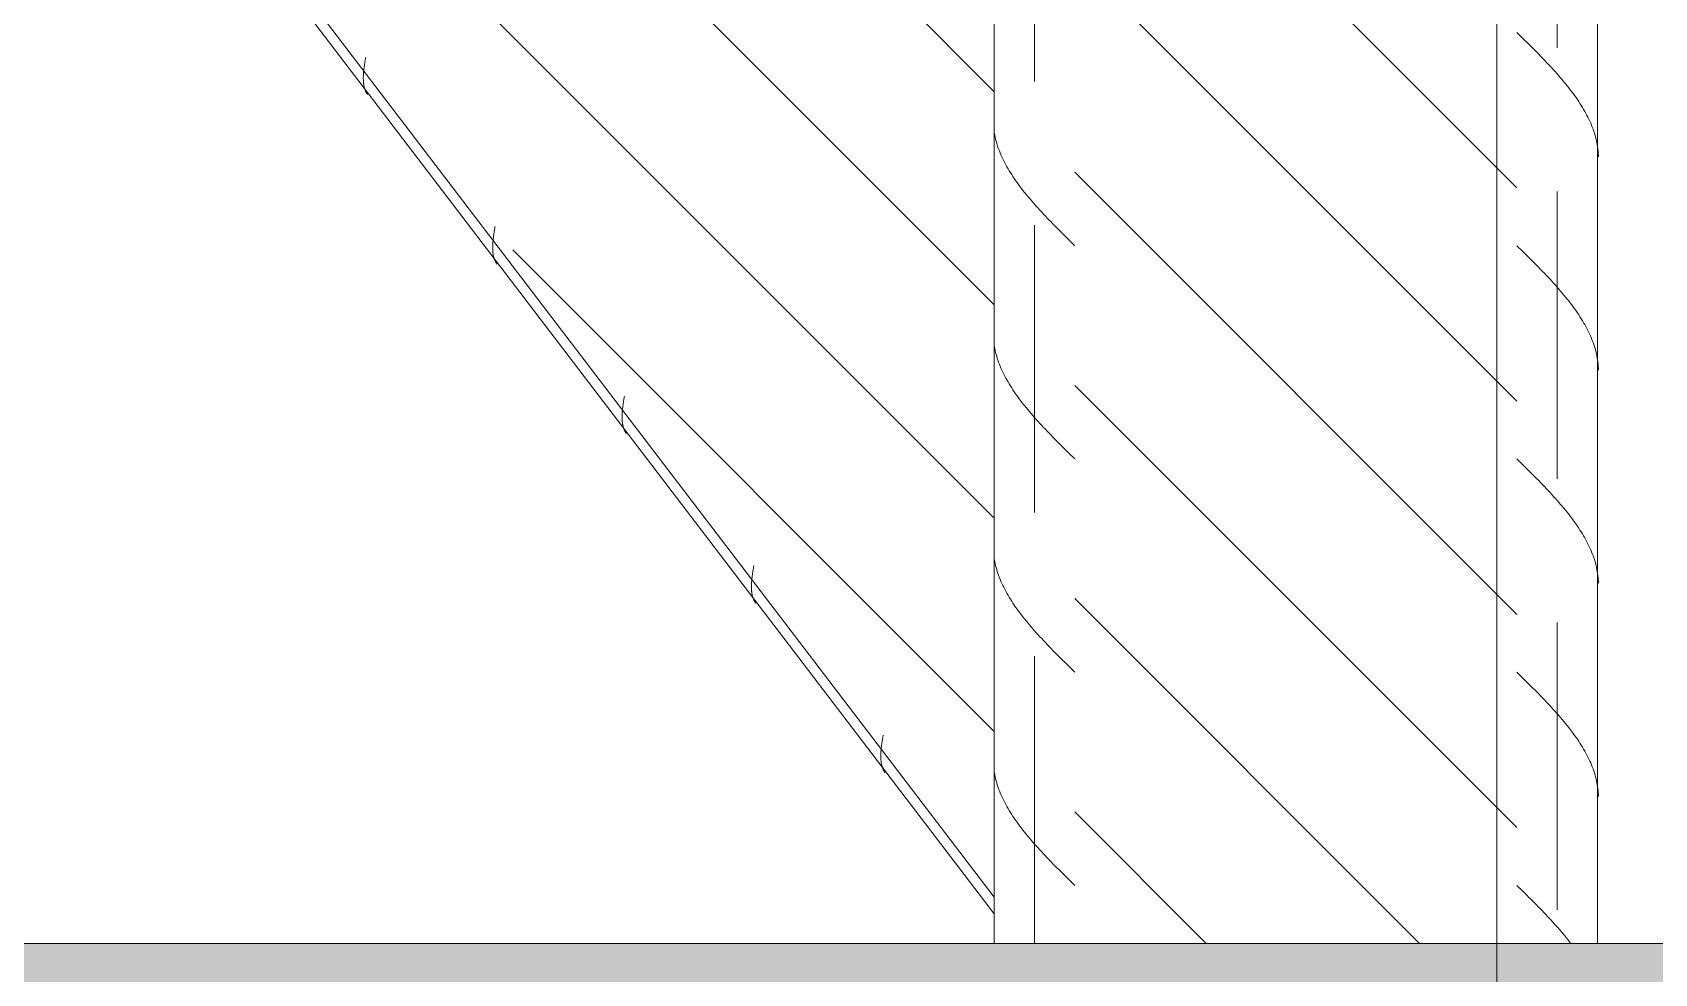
# Model space of a CAD drawing. Extents: x -10459 to 16942, y -13088 to 14608.
# Drawn here: x 5367.9 to 5448.6, y 2961.7 to 3008.5 of the extents above; entities that cross this region are included whole.
import ezdxf

# ---------------------------------------------------------------- set-up
doc = ezdxf.new("R2010")
doc.units = 0
doc.header["$LTSCALE"] = 30
doc.header["$MEASUREMENT"] = 0
doc.linetypes.add("EJE1-1'$0$RLE-PROYECCION", pattern=[0.71438, 0.47625, -0.23813])
doc.layers.get('0').update_dxf_attribs({"linetype": 'CONTINUOUS'})
doc.layers.add("EJE1-1'$0$RLA-ACHURADO", color=30, linetype="EJE1-1'$0$RLE-PROYECCION", lineweight=15, transparency=0.7)
doc.layers.add("EJE1-1'$0$RLA-CONTORNO", color=30, linetype='CONTINUOUS', lineweight=15)
doc.layers.add("EJE1-1'$0$RLA-EJES", color=1, linetype='CONTINUOUS', lineweight=9)
pattern_1 = [(135, (-234.281, -2576.79), (-5.303301, -5.303301), [])]

# ---------------------------------------------------------------- blocks, each defined once
blk = doc.blocks.new("EJE1-1'$0$RLA-COLUMNAS-CAJONES - P_M_ 300x300x20-465985-EJE 1-1_")
at = {"layer": "EJE1-1'$0$RLA-ACHURADO"}
for p, q in [((2582.477, 787), (2582.477, 1103)), ((2608.477, 1103), (2608.477, 787))]:
    blk.add_line(p, q, dxfattribs=at)
blk = doc.blocks.new("EJE1-1'$0$FP_1-EJE 1-1_")
at = {"layer": "EJE1-1'$0$RLA-CONTORNO"}
for p, q in [((2610.477, 787), (2610.477, 1103)), ((2606.577, 832.21), (2606.477, 832.308)), ((2606.676, 832.111), (2606.577, 832.21)), ((2606.776, 832.013), (2606.676, 832.111)), ((2606.875, 831.915), (2606.776, 832.013)), ((2606.974, 831.817), (2606.875, 831.915)), ((2607.073, 831.719), (2606.974, 831.817)), ((2607.171, 831.62), (2607.073, 831.719)), ((2607.269, 831.522), (2607.171, 831.62)), ((2607.367, 831.424), (2607.269, 831.522)), ((2607.463, 831.326), (2607.367, 831.424)), ((2607.56, 831.228), (2607.463, 831.326)), ((2607.655, 831.13), (2607.56, 831.228)), ((2607.75, 831.031), (2607.655, 831.13)), ((2607.845, 830.933), (2607.75, 831.031)), ((2607.938, 830.835), (2607.845, 830.933)), ((2608.03, 830.737), (2607.938, 830.835)), ((2608.122, 830.639), (2608.03, 830.737)), ((2608.212, 830.541), (2608.122, 830.639)), ((2608.302, 830.442), (2608.212, 830.541)), ((2608.39, 830.344), (2608.302, 830.442)), ((2608.478, 830.246), (2608.39, 830.344)), ((2608.564, 830.148), (2608.478, 830.246)), ((2608.648, 830.05), (2608.564, 830.148)), ((2608.732, 829.951), (2608.648, 830.05)), ((2608.814, 829.853), (2608.732, 829.951)), ((2608.895, 829.755), (2608.814, 829.853)), ((2608.974, 829.657), (2608.895, 829.755)), ((2609.052, 829.559), (2608.974, 829.657)), ((2609.128, 829.461), (2609.052, 829.559)), ((2609.203, 829.362), (2609.128, 829.461)), ((2609.276, 829.264), (2609.203, 829.362)), ((2609.347, 829.166), (2609.276, 829.264)), ((2609.416, 829.068), (2609.347, 829.166)), ((2609.484, 828.97), (2609.416, 829.068)), ((2609.55, 828.872), (2609.484, 828.97)), ((2609.614, 828.773), (2609.55, 828.872)), ((2609.677, 828.675), (2609.614, 828.773)), ((2609.737, 828.577), (2609.677, 828.675)), ((2609.795, 828.479), (2609.737, 828.577)), ((2609.852, 828.381), (2609.795, 828.479)), ((2609.906, 828.283), (2609.852, 828.381)), ((2609.958, 828.184), (2609.906, 828.283)), ((2610.008, 828.086), (2609.958, 828.184)), ((2610.056, 827.988), (2610.008, 828.086)), ((2610.102, 827.89), (2610.056, 827.988)), ((2610.146, 827.792), (2610.102, 827.89)), ((2610.187, 827.693), (2610.146, 827.792)), ((2610.227, 827.595), (2610.187, 827.693)), ((2610.264, 827.497), (2610.227, 827.595)), ((2610.298, 827.399), (2610.264, 827.497)), ((2610.331, 827.301), (2610.298, 827.399)), ((2610.361, 827.203), (2610.331, 827.301)), ((2610.389, 827.104), (2610.361, 827.203)), ((2610.414, 827.006), (2610.389, 827.104)), ((2610.437, 826.908), (2610.414, 827.006)), ((2610.458, 826.81), (2610.437, 826.908)), ((2610.476, 826.712), (2610.458, 826.81)), ((2610.492, 826.614), (2610.476, 826.712)), ((2610.505, 826.515), (2610.492, 826.614)), ((2610.516, 826.417), (2610.505, 826.515)), ((2610.525, 826.319), (2610.516, 826.417)), ((2610.531, 826.221), (2610.525, 826.319)), ((2610.534, 826.123), (2610.531, 826.221)), ((2606.577, 821.603), (2606.477, 821.701)), ((2606.676, 821.505), (2606.577, 821.603)), ((2606.776, 821.407), (2606.676, 821.505)), ((2606.875, 821.308), (2606.776, 821.407)), ((2606.974, 821.21), (2606.875, 821.308)), ((2607.073, 821.112), (2606.974, 821.21)), ((2607.171, 821.014), (2607.073, 821.112)), ((2607.269, 820.916), (2607.171, 821.014)), ((2607.367, 820.818), (2607.269, 820.916)), ((2607.463, 820.719), (2607.367, 820.818)), ((2607.56, 820.621), (2607.463, 820.719)), ((2607.655, 820.523), (2607.56, 820.621)), ((2607.75, 820.425), (2607.655, 820.523)), ((2607.845, 820.327), (2607.75, 820.425)), ((2607.938, 820.228), (2607.845, 820.327)), ((2608.03, 820.13), (2607.938, 820.228)), ((2608.122, 820.032), (2608.03, 820.13)), ((2608.212, 819.934), (2608.122, 820.032)), ((2608.302, 819.836), (2608.212, 819.934)), ((2608.39, 819.738), (2608.302, 819.836)), ((2608.478, 819.639), (2608.39, 819.738)), ((2608.564, 819.541), (2608.478, 819.639)), ((2608.648, 819.443), (2608.564, 819.541)), ((2608.732, 819.345), (2608.648, 819.443)), ((2608.814, 819.247), (2608.732, 819.345)), ((2608.895, 819.149), (2608.814, 819.247)), ((2608.974, 819.05), (2608.895, 819.149)), ((2609.052, 818.952), (2608.974, 819.05)), ((2609.128, 818.854), (2609.052, 818.952)), ((2609.203, 818.756), (2609.128, 818.854)), ((2609.276, 818.658), (2609.203, 818.756)), ((2609.347, 818.559), (2609.276, 818.658)), ((2609.416, 818.461), (2609.347, 818.559)), ((2609.484, 818.363), (2609.416, 818.461)), ((2609.55, 818.265), (2609.484, 818.363)), ((2609.614, 818.167), (2609.55, 818.265)), ((2609.677, 818.069), (2609.614, 818.167)), ((2609.737, 817.97), (2609.677, 818.069)), ((2609.795, 817.872), (2609.737, 817.97)), ((2609.852, 817.774), (2609.795, 817.872)), ((2609.906, 817.676), (2609.852, 817.774)), ((2609.958, 817.578), (2609.906, 817.676)), ((2610.008, 817.48), (2609.958, 817.578)), ((2610.056, 817.381), (2610.008, 817.48)), ((2610.102, 817.283), (2610.056, 817.381)), ((2610.146, 817.185), (2610.102, 817.283)), ((2610.187, 817.087), (2610.146, 817.185)), ((2610.227, 816.989), (2610.187, 817.087)), ((2610.264, 816.891), (2610.227, 816.989)), ((2610.298, 816.792), (2610.264, 816.891)), ((2610.331, 816.694), (2610.298, 816.792)), ((2610.361, 816.596), (2610.331, 816.694)), ((2610.389, 816.498), (2610.361, 816.596)), ((2610.414, 816.4), (2610.389, 816.498)), ((2610.437, 816.301), (2610.414, 816.4)), ((2610.458, 816.203), (2610.437, 816.301)), ((2610.476, 816.105), (2610.458, 816.203)), ((2610.492, 816.007), (2610.476, 816.105)), ((2610.505, 815.909), (2610.492, 816.007)), ((2610.516, 815.811), (2610.505, 815.909)), ((2610.525, 815.712), (2610.516, 815.811)), ((2610.531, 815.614), (2610.525, 815.712)), ((2610.534, 815.516), (2610.531, 815.614)), ((2606.577, 810.996), (2606.477, 811.094)), ((2606.676, 810.898), (2606.577, 810.996)), ((2606.776, 810.8), (2606.676, 810.898)), ((2606.875, 810.702), (2606.776, 810.8)), ((2606.974, 810.604), (2606.875, 810.702)), ((2607.073, 810.505), (2606.974, 810.604)), ((2607.171, 810.407), (2607.073, 810.505)), ((2607.269, 810.309), (2607.171, 810.407)), ((2607.367, 810.211), (2607.269, 810.309)), ((2607.463, 810.113), (2607.367, 810.211)), ((2607.56, 810.015), (2607.463, 810.113)), ((2607.655, 809.916), (2607.56, 810.015)), ((2607.75, 809.818), (2607.655, 809.916)), ((2607.845, 809.72), (2607.75, 809.818)), ((2607.938, 809.622), (2607.845, 809.72)), ((2608.03, 809.524), (2607.938, 809.622)), ((2608.122, 809.426), (2608.03, 809.524)), ((2608.212, 809.327), (2608.122, 809.426)), ((2608.302, 809.229), (2608.212, 809.327)), ((2608.39, 809.131), (2608.302, 809.229)), ((2608.478, 809.033), (2608.39, 809.131)), ((2608.564, 808.935), (2608.478, 809.033)), ((2608.648, 808.836), (2608.564, 808.935)), ((2608.732, 808.738), (2608.648, 808.836)), ((2608.814, 808.64), (2608.732, 808.738)), ((2608.895, 808.542), (2608.814, 808.64)), ((2608.974, 808.444), (2608.895, 808.542)), ((2609.052, 808.346), (2608.974, 808.444)), ((2609.128, 808.247), (2609.052, 808.346)), ((2609.203, 808.149), (2609.128, 808.247)), ((2609.276, 808.051), (2609.203, 808.149)), ((2609.347, 807.953), (2609.276, 808.051)), ((2609.416, 807.855), (2609.347, 807.953)), ((2609.484, 807.757), (2609.416, 807.855)), ((2609.55, 807.658), (2609.484, 807.757)), ((2609.614, 807.56), (2609.55, 807.658)), ((2609.677, 807.462), (2609.614, 807.56)), ((2609.737, 807.364), (2609.677, 807.462)), ((2609.795, 807.266), (2609.737, 807.364)), ((2609.852, 807.167), (2609.795, 807.266)), ((2609.906, 807.069), (2609.852, 807.167)), ((2609.958, 806.971), (2609.906, 807.069)), ((2610.008, 806.873), (2609.958, 806.971)), ((2610.056, 806.775), (2610.008, 806.873)), ((2610.102, 806.677), (2610.056, 806.775)), ((2610.146, 806.578), (2610.102, 806.677)), ((2610.187, 806.48), (2610.146, 806.578)), ((2610.227, 806.382), (2610.187, 806.48)), ((2610.264, 806.284), (2610.227, 806.382)), ((2610.298, 806.186), (2610.264, 806.284)), ((2610.331, 806.088), (2610.298, 806.186)), ((2610.361, 805.989), (2610.331, 806.088)), ((2610.389, 805.891), (2610.361, 805.989)), ((2610.414, 805.793), (2610.389, 805.891)), ((2610.437, 805.695), (2610.414, 805.793)), ((2610.458, 805.597), (2610.437, 805.695)), ((2610.476, 805.499), (2610.458, 805.597)), ((2610.492, 805.4), (2610.476, 805.499)), ((2610.505, 805.302), (2610.492, 805.4)), ((2610.516, 805.204), (2610.505, 805.302)), ((2610.525, 805.106), (2610.516, 805.204)), ((2610.531, 805.008), (2610.525, 805.106)), ((2610.534, 804.909), (2610.531, 805.008)), ((2606.577, 800.39), (2606.477, 800.488)), ((2606.676, 800.292), (2606.577, 800.39)), ((2606.776, 800.193), (2606.676, 800.292)), ((2606.875, 800.095), (2606.776, 800.193)), ((2606.974, 799.997), (2606.875, 800.095)), ((2607.073, 799.899), (2606.974, 799.997)), ((2607.171, 799.801), (2607.073, 799.899)), ((2607.269, 799.702), (2607.171, 799.801)), ((2607.367, 799.604), (2607.269, 799.702)), ((2607.463, 799.506), (2607.367, 799.604)), ((2607.56, 799.408), (2607.463, 799.506)), ((2607.655, 799.31), (2607.56, 799.408)), ((2607.75, 799.212), (2607.655, 799.31)), ((2607.845, 799.113), (2607.75, 799.212)), ((2607.938, 799.015), (2607.845, 799.113)), ((2608.03, 798.917), (2607.938, 799.015)), ((2608.122, 798.819), (2608.03, 798.917)), ((2608.212, 798.721), (2608.122, 798.819)), ((2608.302, 798.623), (2608.212, 798.721)), ((2608.39, 798.524), (2608.302, 798.623)), ((2608.478, 798.426), (2608.39, 798.524)), ((2608.564, 798.328), (2608.478, 798.426)), ((2608.648, 798.23), (2608.564, 798.328)), ((2608.732, 798.132), (2608.648, 798.23)), ((2608.814, 798.034), (2608.732, 798.132)), ((2608.895, 797.935), (2608.814, 798.034)), ((2608.974, 797.837), (2608.895, 797.935)), ((2609.052, 797.739), (2608.974, 797.837)), ((2609.128, 797.641), (2609.052, 797.739)), ((2609.203, 797.543), (2609.128, 797.641)), ((2609.276, 797.444), (2609.203, 797.543)), ((2609.347, 797.346), (2609.276, 797.444)), ((2609.416, 797.248), (2609.347, 797.346)), ((2609.484, 797.15), (2609.416, 797.248)), ((2609.55, 797.052), (2609.484, 797.15)), ((2609.614, 796.954), (2609.55, 797.052)), ((2609.677, 796.855), (2609.614, 796.954)), ((2609.737, 796.757), (2609.677, 796.855)), ((2609.795, 796.659), (2609.737, 796.757)), ((2609.852, 796.561), (2609.795, 796.659)), ((2609.906, 796.463), (2609.852, 796.561)), ((2609.958, 796.365), (2609.906, 796.463)), ((2610.008, 796.266), (2609.958, 796.365)), ((2610.056, 796.168), (2610.008, 796.266)), ((2610.102, 796.07), (2610.056, 796.168)), ((2610.146, 795.972), (2610.102, 796.07)), ((2610.187, 795.874), (2610.146, 795.972)), ((2610.227, 795.775), (2610.187, 795.874)), ((2610.264, 795.677), (2610.227, 795.775)), ((2610.298, 795.579), (2610.264, 795.677)), ((2610.331, 795.481), (2610.298, 795.579)), ((2610.361, 795.383), (2610.331, 795.481)), ((2610.389, 795.285), (2610.361, 795.383)), ((2610.414, 795.186), (2610.389, 795.285)), ((2610.437, 795.088), (2610.414, 795.186)), ((2610.458, 794.99), (2610.437, 795.088)), ((2610.476, 794.892), (2610.458, 794.99)), ((2610.492, 794.794), (2610.476, 794.892)), ((2610.505, 794.696), (2610.492, 794.794)), ((2610.516, 794.597), (2610.505, 794.696)), ((2610.525, 794.499), (2610.516, 794.597)), ((2610.531, 794.401), (2610.525, 794.499)), ((2610.534, 794.303), (2610.531, 794.401)), ((2606.575, 789.785), (2606.477, 789.881)), ((2606.672, 789.689), (2606.575, 789.785)), ((2606.769, 789.593), (2606.672, 789.689)), ((2606.867, 789.497), (2606.769, 789.593)), ((2606.963, 789.401), (2606.867, 789.497)), ((2607.06, 789.305), (2606.963, 789.401)), ((2607.156, 789.209), (2607.06, 789.305)), ((2607.252, 789.113), (2607.156, 789.209)), ((2607.347, 789.017), (2607.252, 789.113)), ((2607.442, 788.921), (2607.347, 789.017)), ((2607.537, 788.825), (2607.442, 788.921)), ((2607.631, 788.729), (2607.537, 788.825)), ((2607.724, 788.633), (2607.631, 788.729)), ((2607.816, 788.537), (2607.724, 788.633)), ((2607.908, 788.441), (2607.816, 788.537)), ((2607.998, 788.345), (2607.908, 788.441)), ((2608.088, 788.249), (2607.998, 788.345)), ((2608.177, 788.153), (2608.088, 788.249)), ((2608.265, 788.056), (2608.177, 788.153)), ((2608.352, 787.96), (2608.265, 788.056)), ((2608.438, 787.864), (2608.352, 787.96)), ((2608.523, 787.768), (2608.438, 787.864)), ((2608.606, 787.672), (2608.523, 787.768)), ((2608.689, 787.576), (2608.606, 787.672)), ((2608.77, 787.48), (2608.689, 787.576)), ((2608.849, 787.384), (2608.77, 787.48)), ((2608.928, 787.288), (2608.849, 787.384)), ((2609.005, 787.192), (2608.928, 787.288)), ((2609.08, 787.096), (2609.005, 787.192)), ((2609.154, 787), (2609.08, 787.096))]:
    blk.add_line(p, q, dxfattribs=at)
blk = doc.blocks.new("EJE1-1'$0$FP_2-EJE 1-1_")
at = {"layer": "EJE1-1'$0$RLA-CONTORNO"}
for p, q in [((2580.497, 827.199), (2580.479, 827.297)), ((2580.518, 827.101), (2580.497, 827.199)), ((2580.541, 827.003), (2580.518, 827.101)), ((2580.566, 826.905), (2580.541, 827.003)), ((2580.594, 826.807), (2580.566, 826.905)), ((2580.624, 826.708), (2580.594, 826.807)), ((2580.656, 826.61), (2580.624, 826.708)), ((2580.691, 826.512), (2580.656, 826.61)), ((2580.728, 826.414), (2580.691, 826.512)), ((2580.767, 826.316), (2580.728, 826.414)), ((2580.809, 826.218), (2580.767, 826.316)), ((2580.852, 826.119), (2580.809, 826.218)), ((2580.898, 826.021), (2580.852, 826.119)), ((2580.946, 825.923), (2580.898, 826.021)), ((2580.996, 825.825), (2580.946, 825.923)), ((2581.049, 825.727), (2580.996, 825.825)), ((2581.103, 825.628), (2581.049, 825.727)), ((2581.159, 825.53), (2581.103, 825.628)), ((2581.218, 825.432), (2581.159, 825.53)), ((2581.278, 825.334), (2581.218, 825.432)), ((2581.34, 825.236), (2581.278, 825.334)), ((2581.404, 825.138), (2581.34, 825.236)), ((2581.47, 825.039), (2581.404, 825.138)), ((2581.538, 824.941), (2581.47, 825.039)), ((2581.608, 824.843), (2581.538, 824.941)), ((2581.679, 824.745), (2581.608, 824.843)), ((2581.752, 824.647), (2581.679, 824.745)), ((2581.827, 824.549), (2581.752, 824.647)), ((2581.903, 824.45), (2581.827, 824.549)), ((2581.981, 824.352), (2581.903, 824.45)), ((2582.06, 824.254), (2581.981, 824.352)), ((2582.141, 824.156), (2582.06, 824.254)), ((2582.223, 824.058), (2582.141, 824.156)), ((2582.306, 823.96), (2582.223, 824.058)), ((2582.391, 823.861), (2582.306, 823.96)), ((2582.477, 823.763), (2582.391, 823.861)), ((2582.564, 823.665), (2582.477, 823.763)), ((2582.653, 823.567), (2582.564, 823.665)), ((2582.742, 823.469), (2582.653, 823.567)), ((2582.833, 823.37), (2582.742, 823.469)), ((2582.924, 823.272), (2582.833, 823.37)), ((2583.017, 823.174), (2582.924, 823.272)), ((2583.11, 823.076), (2583.017, 823.174)), ((2583.204, 822.978), (2583.11, 823.076)), ((2583.299, 822.88), (2583.204, 822.978)), ((2583.395, 822.781), (2583.299, 822.88)), ((2583.491, 822.683), (2583.395, 822.781)), ((2583.588, 822.585), (2583.491, 822.683)), ((2583.686, 822.487), (2583.588, 822.585)), ((2583.784, 822.389), (2583.686, 822.487)), ((2583.882, 822.291), (2583.784, 822.389)), ((2583.981, 822.192), (2583.882, 822.291)), ((2584.08, 822.094), (2583.981, 822.192)), ((2584.179, 821.996), (2584.08, 822.094)), ((2584.278, 821.898), (2584.179, 821.996)), ((2584.378, 821.8), (2584.278, 821.898)), ((2584.477, 821.702), (2584.378, 821.8)), ((2580.497, 816.593), (2580.479, 816.691)), ((2580.518, 816.495), (2580.497, 816.593)), ((2580.541, 816.396), (2580.518, 816.495)), ((2580.566, 816.298), (2580.541, 816.396)), ((2580.594, 816.2), (2580.566, 816.298)), ((2580.624, 816.102), (2580.594, 816.2)), ((2580.656, 816.004), (2580.624, 816.102)), ((2580.691, 815.905), (2580.656, 816.004)), ((2580.728, 815.807), (2580.691, 815.905)), ((2580.767, 815.709), (2580.728, 815.807)), ((2580.809, 815.611), (2580.767, 815.709)), ((2580.852, 815.513), (2580.809, 815.611)), ((2580.898, 815.415), (2580.852, 815.513)), ((2580.946, 815.316), (2580.898, 815.415)), ((2580.996, 815.218), (2580.946, 815.316)), ((2581.049, 815.12), (2580.996, 815.218)), ((2581.103, 815.022), (2581.049, 815.12)), ((2581.159, 814.924), (2581.103, 815.022)), ((2581.218, 814.826), (2581.159, 814.924)), ((2581.278, 814.727), (2581.218, 814.826)), ((2581.34, 814.629), (2581.278, 814.727)), ((2581.404, 814.531), (2581.34, 814.629)), ((2581.47, 814.433), (2581.404, 814.531)), ((2581.538, 814.335), (2581.47, 814.433)), ((2581.608, 814.236), (2581.538, 814.335)), ((2581.679, 814.138), (2581.608, 814.236)), ((2581.752, 814.04), (2581.679, 814.138)), ((2581.827, 813.942), (2581.752, 814.04)), ((2581.903, 813.844), (2581.827, 813.942)), ((2581.981, 813.746), (2581.903, 813.844)), ((2582.06, 813.647), (2581.981, 813.746)), ((2582.141, 813.549), (2582.06, 813.647)), ((2582.223, 813.451), (2582.141, 813.549)), ((2582.306, 813.353), (2582.223, 813.451)), ((2582.391, 813.255), (2582.306, 813.353)), ((2582.477, 813.157), (2582.391, 813.255)), ((2582.564, 813.058), (2582.477, 813.157)), ((2582.653, 812.96), (2582.564, 813.058)), ((2582.742, 812.862), (2582.653, 812.96)), ((2582.833, 812.764), (2582.742, 812.862)), ((2582.924, 812.666), (2582.833, 812.764)), ((2583.017, 812.568), (2582.924, 812.666)), ((2583.11, 812.469), (2583.017, 812.568)), ((2583.204, 812.371), (2583.11, 812.469)), ((2583.299, 812.273), (2583.204, 812.371)), ((2583.395, 812.175), (2583.299, 812.273)), ((2583.491, 812.077), (2583.395, 812.175)), ((2583.588, 811.978), (2583.491, 812.077)), ((2583.686, 811.88), (2583.588, 811.978)), ((2583.784, 811.782), (2583.686, 811.88)), ((2583.882, 811.684), (2583.784, 811.782)), ((2583.981, 811.586), (2583.882, 811.684)), ((2584.08, 811.488), (2583.981, 811.586)), ((2584.179, 811.389), (2584.08, 811.488)), ((2584.278, 811.291), (2584.179, 811.389)), ((2584.378, 811.193), (2584.278, 811.291)), ((2584.477, 811.095), (2584.378, 811.193)), ((2580.497, 805.986), (2580.479, 806.084)), ((2580.518, 805.888), (2580.497, 805.986)), ((2580.541, 805.79), (2580.518, 805.888)), ((2580.566, 805.692), (2580.541, 805.79)), ((2580.594, 805.593), (2580.566, 805.692)), ((2580.624, 805.495), (2580.594, 805.593)), ((2580.656, 805.397), (2580.624, 805.495)), ((2580.691, 805.299), (2580.656, 805.397)), ((2580.728, 805.201), (2580.691, 805.299)), ((2580.767, 805.103), (2580.728, 805.201)), ((2580.809, 805.004), (2580.767, 805.103)), ((2580.852, 804.906), (2580.809, 805.004)), ((2580.898, 804.808), (2580.852, 804.906)), ((2580.946, 804.71), (2580.898, 804.808)), ((2580.996, 804.612), (2580.946, 804.71)), ((2581.049, 804.513), (2580.996, 804.612)), ((2581.103, 804.415), (2581.049, 804.513)), ((2581.159, 804.317), (2581.103, 804.415)), ((2581.218, 804.219), (2581.159, 804.317)), ((2581.278, 804.121), (2581.218, 804.219)), ((2581.34, 804.023), (2581.278, 804.121)), ((2581.404, 803.924), (2581.34, 804.023)), ((2581.47, 803.826), (2581.404, 803.924)), ((2581.538, 803.728), (2581.47, 803.826)), ((2581.608, 803.63), (2581.538, 803.728)), ((2581.679, 803.532), (2581.608, 803.63)), ((2581.752, 803.434), (2581.679, 803.532)), ((2581.827, 803.335), (2581.752, 803.434)), ((2581.903, 803.237), (2581.827, 803.335)), ((2581.981, 803.139), (2581.903, 803.237)), ((2582.06, 803.041), (2581.981, 803.139)), ((2582.141, 802.943), (2582.06, 803.041)), ((2582.223, 802.844), (2582.141, 802.943)), ((2582.306, 802.746), (2582.223, 802.844)), ((2582.391, 802.648), (2582.306, 802.746)), ((2582.477, 802.55), (2582.391, 802.648)), ((2582.564, 802.452), (2582.477, 802.55)), ((2582.653, 802.354), (2582.564, 802.452)), ((2582.742, 802.255), (2582.653, 802.354)), ((2582.833, 802.157), (2582.742, 802.255)), ((2582.924, 802.059), (2582.833, 802.157)), ((2583.017, 801.961), (2582.924, 802.059)), ((2583.11, 801.863), (2583.017, 801.961)), ((2583.204, 801.765), (2583.11, 801.863)), ((2583.299, 801.666), (2583.204, 801.765)), ((2583.395, 801.568), (2583.299, 801.666)), ((2583.491, 801.47), (2583.395, 801.568)), ((2583.588, 801.372), (2583.491, 801.47)), ((2583.686, 801.274), (2583.588, 801.372)), ((2583.784, 801.176), (2583.686, 801.274)), ((2583.882, 801.077), (2583.784, 801.176)), ((2583.981, 800.979), (2583.882, 801.077)), ((2584.08, 800.881), (2583.981, 800.979)), ((2584.179, 800.783), (2584.08, 800.881)), ((2584.278, 800.685), (2584.179, 800.783)), ((2584.378, 800.586), (2584.278, 800.685)), ((2584.477, 800.488), (2584.378, 800.586)), ((2580.497, 795.379), (2580.479, 795.478)), ((2580.518, 795.281), (2580.497, 795.379)), ((2580.541, 795.183), (2580.518, 795.281)), ((2580.566, 795.085), (2580.541, 795.183)), ((2580.594, 794.987), (2580.566, 795.085)), ((2580.624, 794.889), (2580.594, 794.987)), ((2580.656, 794.79), (2580.624, 794.889)), ((2580.691, 794.692), (2580.656, 794.79)), ((2580.728, 794.594), (2580.691, 794.692)), ((2580.767, 794.496), (2580.728, 794.594)), ((2580.809, 794.398), (2580.767, 794.496)), ((2580.852, 794.3), (2580.809, 794.398)), ((2580.898, 794.201), (2580.852, 794.3)), ((2580.946, 794.103), (2580.898, 794.201)), ((2580.996, 794.005), (2580.946, 794.103)), ((2581.049, 793.907), (2580.996, 794.005)), ((2581.103, 793.809), (2581.049, 793.907)), ((2581.159, 793.711), (2581.103, 793.809)), ((2581.218, 793.612), (2581.159, 793.711)), ((2581.278, 793.514), (2581.218, 793.612)), ((2581.34, 793.416), (2581.278, 793.514)), ((2581.404, 793.318), (2581.34, 793.416)), ((2581.47, 793.22), (2581.404, 793.318)), ((2581.538, 793.121), (2581.47, 793.22)), ((2581.608, 793.023), (2581.538, 793.121)), ((2581.679, 792.925), (2581.608, 793.023)), ((2581.752, 792.827), (2581.679, 792.925)), ((2581.827, 792.729), (2581.752, 792.827)), ((2581.903, 792.631), (2581.827, 792.729)), ((2581.981, 792.532), (2581.903, 792.631)), ((2582.06, 792.434), (2581.981, 792.532)), ((2582.141, 792.336), (2582.06, 792.434)), ((2582.223, 792.238), (2582.141, 792.336)), ((2582.306, 792.14), (2582.223, 792.238)), ((2582.391, 792.042), (2582.306, 792.14)), ((2582.477, 791.943), (2582.391, 792.042)), ((2582.564, 791.845), (2582.477, 791.943)), ((2582.653, 791.747), (2582.564, 791.845)), ((2582.742, 791.649), (2582.653, 791.747)), ((2582.833, 791.551), (2582.742, 791.649)), ((2582.924, 791.452), (2582.833, 791.551)), ((2583.017, 791.354), (2582.924, 791.452)), ((2583.11, 791.256), (2583.017, 791.354)), ((2583.204, 791.158), (2583.11, 791.256)), ((2583.299, 791.06), (2583.204, 791.158)), ((2583.395, 790.962), (2583.299, 791.06)), ((2583.491, 790.863), (2583.395, 790.962)), ((2583.588, 790.765), (2583.491, 790.863)), ((2583.686, 790.667), (2583.588, 790.765)), ((2583.784, 790.569), (2583.686, 790.667)), ((2583.882, 790.471), (2583.784, 790.569)), ((2583.981, 790.373), (2583.882, 790.471)), ((2584.08, 790.274), (2583.981, 790.373)), ((2584.179, 790.176), (2584.08, 790.274)), ((2584.278, 790.078), (2584.179, 790.176)), ((2584.378, 789.98), (2584.278, 790.078)), ((2584.477, 789.882), (2584.378, 789.98)), ((2580.477, 788.465), (2580.477, 787))]:
    blk.add_line(p, q, dxfattribs=at)
blk = doc.blocks.new("EJE1-1'$0$FP_4-EJE 1-1_")
at = {"layer": "EJE1-1'$0$RLA-CONTORNO"}
for p, q in [((2375.481, 1057.005), (2580.477, 788.47)), ((2549.104, 830.393), (2549.107, 830.427)), ((2549.107, 830.427), (2549.111, 830.461)), ((2549.111, 830.461), (2549.115, 830.494)), ((2549.115, 830.494), (2549.119, 830.528)), ((2549.119, 830.528), (2549.123, 830.563)), ((2549.123, 830.563), (2549.128, 830.597)), ((2549.128, 830.597), (2549.132, 830.631)), ((2549.132, 830.631), (2549.137, 830.666)), ((2549.137, 830.666), (2549.142, 830.7)), ((2549.142, 830.7), (2549.147, 830.735)), ((2549.147, 830.735), (2549.152, 830.77)), ((2549.152, 830.77), (2549.158, 830.805)), ((2549.158, 830.805), (2549.163, 830.84)), ((2549.163, 830.84), (2549.168, 830.875)), ((2549.168, 830.875), (2549.174, 830.91)), ((2549.174, 830.91), (2549.18, 830.945)), ((2549.18, 830.945), (2549.185, 830.981)), ((2549.185, 830.981), (2549.191, 831.016)), ((2549.191, 831.016), (2549.197, 831.051)), ((2549.197, 831.051), (2549.203, 831.086)), ((2549.084, 830.07), (2549.085, 830.101)), ((2549.084, 830.039), (2549.084, 830.07)), ((2549.084, 830.008), (2549.084, 830.039)), ((2549.085, 829.977), (2549.084, 830.008)), ((2549.085, 830.101), (2549.086, 830.133)), ((2549.086, 829.947), (2549.085, 829.977)), ((2549.086, 830.133), (2549.087, 830.164)), ((2549.087, 829.917), (2549.086, 829.947)), ((2549.087, 830.164), (2549.089, 830.197)), ((2549.088, 829.888), (2549.087, 829.917)), ((2549.09, 829.858), (2549.088, 829.888)), ((2549.089, 830.197), (2549.09, 830.229)), ((2549.09, 830.229), (2549.093, 830.261)), ((2549.093, 829.829), (2549.09, 829.858)), ((2549.093, 830.261), (2549.095, 830.294)), ((2549.096, 829.8), (2549.093, 829.829)), ((2549.095, 830.294), (2549.098, 830.327)), ((2549.099, 829.772), (2549.096, 829.8)), ((2549.098, 830.327), (2549.101, 830.36)), ((2549.102, 829.744), (2549.099, 829.772)), ((2549.101, 830.36), (2549.104, 830.393)), ((2549.107, 829.716), (2549.102, 829.744)), ((2549.111, 829.689), (2549.107, 829.716)), ((2549.116, 829.662), (2549.111, 829.689)), ((2549.121, 829.635), (2549.116, 829.662)), ((2549.127, 829.608), (2549.121, 829.635)), ((2549.134, 829.582), (2549.127, 829.608)), ((2549.14, 829.557), (2549.134, 829.582)), ((2549.147, 829.531), (2549.14, 829.557)), ((2549.155, 829.506), (2549.147, 829.531)), ((2549.163, 829.482), (2549.155, 829.506)), ((2549.172, 829.457), (2549.163, 829.482)), ((2549.181, 829.433), (2549.172, 829.457)), ((2549.191, 829.41), (2549.181, 829.433)), ((2549.201, 829.387), (2549.191, 829.41)), ((2549.212, 829.364), (2549.201, 829.387)), ((2549.223, 829.342), (2549.212, 829.364)), ((2549.234, 829.32), (2549.223, 829.342)), ((2549.246, 829.298), (2549.234, 829.32)), ((2549.259, 829.277), (2549.246, 829.298)), ((2549.272, 829.256), (2549.259, 829.277)), ((2549.286, 829.235), (2549.272, 829.256)), ((2549.3, 829.215), (2549.286, 829.235)), ((2555.583, 822.304), (2555.588, 822.339)), ((2555.588, 822.339), (2555.594, 822.374)), ((2555.594, 822.374), (2555.599, 822.409)), ((2555.599, 822.409), (2555.604, 822.444)), ((2555.604, 822.444), (2555.61, 822.479)), ((2555.61, 822.479), (2555.616, 822.514)), ((2555.616, 822.514), (2555.621, 822.55)), ((2555.621, 822.55), (2555.627, 822.585)), ((2555.627, 822.585), (2555.633, 822.62)), ((2555.633, 822.62), (2555.639, 822.655)), ((2555.52, 821.639), (2555.521, 821.67)), ((2555.52, 821.608), (2555.52, 821.639)), ((2555.52, 821.577), (2555.52, 821.608)), ((2555.521, 821.547), (2555.52, 821.577)), ((2555.521, 821.67), (2555.522, 821.702)), ((2555.522, 821.516), (2555.521, 821.547)), ((2555.522, 821.702), (2555.523, 821.734)), ((2555.523, 821.734), (2555.525, 821.766)), ((2555.525, 821.766), (2555.527, 821.798)), ((2555.527, 821.798), (2555.529, 821.83)), ((2555.529, 821.83), (2555.531, 821.863)), ((2555.531, 821.863), (2555.534, 821.896)), ((2555.534, 821.896), (2555.537, 821.929)), ((2555.537, 821.929), (2555.54, 821.963)), ((2555.54, 821.963), (2555.543, 821.996)), ((2555.543, 821.996), (2555.547, 822.03)), ((2555.547, 822.03), (2555.551, 822.064)), ((2555.551, 822.064), (2555.555, 822.098)), ((2555.555, 822.098), (2555.559, 822.132)), ((2555.559, 822.132), (2555.564, 822.166)), ((2555.564, 822.166), (2555.568, 822.2)), ((2555.568, 822.2), (2555.573, 822.235)), ((2555.573, 822.235), (2555.578, 822.27)), ((2555.578, 822.27), (2555.583, 822.304)), ((2555.523, 821.486), (2555.522, 821.516)), ((2555.524, 821.457), (2555.523, 821.486)), ((2555.526, 821.427), (2555.524, 821.457)), ((2555.529, 821.398), (2555.526, 821.427)), ((2555.532, 821.37), (2555.529, 821.398)), ((2555.535, 821.341), (2555.532, 821.37)), ((2555.539, 821.313), (2555.535, 821.341)), ((2555.543, 821.285), (2555.539, 821.313)), ((2555.547, 821.258), (2555.543, 821.285)), ((2555.552, 821.231), (2555.547, 821.258)), ((2555.557, 821.204), (2555.552, 821.231)), ((2555.563, 821.177), (2555.557, 821.204)), ((2555.57, 821.151), (2555.563, 821.177)), ((2555.576, 821.126), (2555.57, 821.151)), ((2555.584, 821.1), (2555.576, 821.126)), ((2555.591, 821.075), (2555.584, 821.1)), ((2555.599, 821.051), (2555.591, 821.075)), ((2555.608, 821.026), (2555.599, 821.051)), ((2555.617, 821.003), (2555.608, 821.026)), ((2555.627, 820.979), (2555.617, 821.003)), ((2555.637, 820.956), (2555.627, 820.979)), ((2555.648, 820.933), (2555.637, 820.956)), ((2555.659, 820.911), (2555.648, 820.933)), ((2555.67, 820.889), (2555.659, 820.911)), ((2555.682, 820.867), (2555.67, 820.889)), ((2555.695, 820.846), (2555.682, 820.867)), ((2555.708, 820.825), (2555.695, 820.846)), ((2555.722, 820.804), (2555.708, 820.825)), ((2555.736, 820.784), (2555.722, 820.804)), ((2561.967, 813.432), (2561.97, 813.465)), ((2561.97, 813.465), (2561.973, 813.498)), ((2561.973, 813.498), (2561.976, 813.532)), ((2561.976, 813.532), (2561.979, 813.565)), ((2561.979, 813.565), (2561.983, 813.599)), ((2561.983, 813.599), (2561.987, 813.633)), ((2561.987, 813.633), (2561.991, 813.667)), ((2561.991, 813.667), (2561.995, 813.701)), ((2561.995, 813.701), (2562, 813.735)), ((2562, 813.735), (2562.004, 813.769)), ((2562.004, 813.769), (2562.009, 813.804)), ((2562.009, 813.804), (2562.014, 813.839)), ((2562.014, 813.839), (2562.019, 813.873)), ((2562.019, 813.873), (2562.024, 813.908)), ((2562.024, 813.908), (2562.03, 813.943)), ((2562.03, 813.943), (2562.035, 813.978)), ((2562.035, 813.978), (2562.041, 814.013)), ((2562.041, 814.013), (2562.046, 814.048)), ((2562.046, 814.048), (2562.052, 814.084)), ((2562.052, 814.084), (2562.057, 814.119)), ((2562.057, 814.119), (2562.063, 814.154)), ((2562.063, 814.154), (2562.069, 814.189)), ((2562.069, 814.189), (2562.075, 814.224)), ((2561.956, 813.177), (2561.957, 813.208)), ((2561.956, 813.146), (2561.956, 813.177)), ((2561.957, 813.116), (2561.956, 813.146)), ((2561.957, 813.239), (2561.958, 813.271)), ((2561.957, 813.208), (2561.957, 813.239)), ((2561.958, 813.085), (2561.957, 813.116)), ((2561.958, 813.271), (2561.959, 813.303)), ((2561.959, 813.055), (2561.958, 813.085)), ((2561.959, 813.303), (2561.961, 813.335)), ((2561.961, 813.026), (2561.959, 813.055)), ((2561.961, 813.335), (2561.963, 813.367)), ((2561.963, 812.996), (2561.961, 813.026)), ((2561.963, 813.367), (2561.965, 813.4)), ((2561.965, 812.967), (2561.963, 812.996)), ((2561.965, 813.4), (2561.967, 813.432)), ((2561.968, 812.939), (2561.965, 812.967)), ((2561.971, 812.91), (2561.968, 812.939)), ((2561.975, 812.882), (2561.971, 812.91)), ((2561.979, 812.854), (2561.975, 812.882)), ((2561.983, 812.827), (2561.979, 812.854)), ((2561.988, 812.8), (2561.983, 812.827)), ((2561.993, 812.773), (2561.988, 812.8)), ((2561.999, 812.747), (2561.993, 812.773)), ((2562.006, 812.721), (2561.999, 812.747)), ((2562.012, 812.695), (2562.006, 812.721)), ((2562.02, 812.669), (2562.012, 812.695)), ((2562.027, 812.644), (2562.02, 812.669)), ((2562.035, 812.62), (2562.027, 812.644)), ((2562.044, 812.596), (2562.035, 812.62)), ((2562.053, 812.572), (2562.044, 812.596)), ((2562.063, 812.548), (2562.053, 812.572)), ((2562.073, 812.525), (2562.063, 812.548)), ((2562.084, 812.502), (2562.073, 812.525)), ((2562.095, 812.48), (2562.084, 812.502)), ((2562.106, 812.458), (2562.095, 812.48)), ((2562.118, 812.436), (2562.106, 812.458)), ((2562.131, 812.415), (2562.118, 812.436)), ((2562.144, 812.394), (2562.131, 812.415)), ((2562.158, 812.374), (2562.144, 812.394)), ((2562.172, 812.353), (2562.158, 812.374)), ((2568.445, 805.373), (2568.45, 805.408)), ((2568.45, 805.408), (2568.455, 805.442)), ((2568.455, 805.442), (2568.46, 805.477)), ((2568.46, 805.477), (2568.466, 805.512)), ((2568.466, 805.512), (2568.471, 805.547)), ((2568.471, 805.547), (2568.477, 805.582)), ((2568.477, 805.582), (2568.482, 805.617)), ((2568.482, 805.617), (2568.488, 805.653)), ((2568.488, 805.653), (2568.493, 805.688)), ((2568.493, 805.688), (2568.499, 805.723)), ((2568.499, 805.723), (2568.505, 805.758)), ((2568.505, 805.758), (2568.511, 805.794)), ((2568.392, 804.746), (2568.393, 804.777)), ((2568.392, 804.715), (2568.392, 804.746)), ((2568.393, 804.685), (2568.392, 804.715)), ((2568.393, 804.808), (2568.394, 804.84)), ((2568.393, 804.777), (2568.393, 804.808)), ((2568.394, 804.655), (2568.393, 804.685)), ((2568.394, 804.84), (2568.395, 804.872)), ((2568.395, 804.625), (2568.394, 804.655)), ((2568.395, 804.872), (2568.397, 804.904)), ((2568.397, 804.595), (2568.395, 804.625)), ((2568.397, 804.904), (2568.399, 804.936)), ((2568.399, 804.566), (2568.397, 804.595)), ((2568.399, 804.936), (2568.401, 804.969)), ((2568.401, 804.969), (2568.403, 805.001)), ((2568.403, 805.001), (2568.406, 805.034)), ((2568.406, 805.034), (2568.409, 805.067)), ((2568.409, 805.067), (2568.412, 805.101)), ((2568.412, 805.101), (2568.415, 805.134)), ((2568.415, 805.134), (2568.419, 805.168)), ((2568.419, 805.168), (2568.423, 805.202)), ((2568.423, 805.202), (2568.427, 805.236)), ((2568.427, 805.236), (2568.431, 805.27)), ((2568.431, 805.27), (2568.436, 805.304)), ((2568.436, 805.304), (2568.44, 805.339)), ((2568.44, 805.339), (2568.445, 805.373)), ((2568.401, 804.536), (2568.399, 804.566)), ((2568.404, 804.508), (2568.401, 804.536)), ((2568.407, 804.479), (2568.404, 804.508)), ((2568.411, 804.451), (2568.407, 804.479)), ((2568.415, 804.423), (2568.411, 804.451)), ((2568.419, 804.396), (2568.415, 804.423)), ((2568.424, 804.369), (2568.419, 804.396)), ((2568.43, 804.342), (2568.424, 804.369)), ((2568.435, 804.316), (2568.43, 804.342)), ((2568.442, 804.29), (2568.435, 804.316)), ((2568.448, 804.264), (2568.442, 804.29)), ((2568.456, 804.239), (2568.448, 804.264)), ((2568.463, 804.214), (2568.456, 804.239)), ((2568.472, 804.189), (2568.463, 804.214)), ((2568.48, 804.165), (2568.472, 804.189)), ((2568.489, 804.141), (2568.48, 804.165)), ((2568.499, 804.117), (2568.489, 804.141)), ((2568.509, 804.094), (2568.499, 804.117)), ((2568.52, 804.071), (2568.509, 804.094)), ((2568.531, 804.049), (2568.52, 804.071)), ((2568.542, 804.027), (2568.531, 804.049)), ((2568.555, 804.005), (2568.542, 804.027)), ((2568.567, 803.984), (2568.555, 804.005)), ((2568.58, 803.963), (2568.567, 803.984)), ((2568.594, 803.943), (2568.58, 803.963)), ((2568.608, 803.923), (2568.594, 803.943)), ((2574.935, 797.292), (2574.941, 797.327)), ((2574.941, 797.327), (2574.947, 797.363)), ((2574.835, 796.505), (2574.837, 796.538)), ((2574.837, 796.538), (2574.839, 796.57)), ((2574.839, 796.57), (2574.842, 796.603)), ((2574.842, 796.603), (2574.845, 796.637)), ((2574.845, 796.637), (2574.848, 796.67)), ((2574.848, 796.67), (2574.851, 796.703)), ((2574.851, 796.703), (2574.855, 796.737)), ((2574.855, 796.737), (2574.859, 796.771)), ((2574.859, 796.771), (2574.863, 796.805)), ((2574.863, 796.805), (2574.867, 796.839)), ((2574.867, 796.839), (2574.872, 796.873)), ((2574.872, 796.873), (2574.876, 796.908)), ((2574.876, 796.908), (2574.881, 796.942)), ((2574.881, 796.942), (2574.886, 796.977)), ((2574.886, 796.977), (2574.891, 797.012)), ((2574.891, 797.012), (2574.896, 797.046)), ((2574.896, 797.046), (2574.902, 797.081)), ((2574.902, 797.081), (2574.907, 797.116)), ((2574.907, 797.116), (2574.913, 797.151)), ((2574.913, 797.151), (2574.918, 797.187)), ((2574.918, 797.187), (2574.924, 797.222)), ((2574.924, 797.222), (2574.929, 797.257)), ((2574.929, 797.257), (2574.935, 797.292)), ((2574.828, 796.315), (2574.829, 796.346)), ((2574.828, 796.284), (2574.828, 796.315)), ((2574.829, 796.254), (2574.828, 796.284)), ((2574.829, 796.378), (2574.83, 796.409)), ((2574.829, 796.346), (2574.829, 796.378)), ((2574.83, 796.224), (2574.829, 796.254)), ((2574.83, 796.409), (2574.831, 796.441)), ((2574.831, 796.194), (2574.83, 796.224)), ((2574.831, 796.441), (2574.833, 796.473)), ((2574.833, 796.164), (2574.831, 796.194)), ((2574.833, 796.473), (2574.835, 796.505)), ((2574.835, 796.135), (2574.833, 796.164)), ((2574.837, 796.106), (2574.835, 796.135)), ((2574.84, 796.077), (2574.837, 796.106)), ((2574.843, 796.048), (2574.84, 796.077)), ((2574.847, 796.02), (2574.843, 796.048)), ((2574.851, 795.993), (2574.847, 796.02)), ((2574.855, 795.965), (2574.851, 795.993)), ((2574.86, 795.938), (2574.855, 795.965)), ((2574.866, 795.911), (2574.86, 795.938)), ((2574.871, 795.885), (2574.866, 795.911)), ((2574.878, 795.859), (2574.871, 795.885)), ((2574.884, 795.833), (2574.878, 795.859)), ((2574.892, 795.808), (2574.884, 795.833)), ((2574.899, 795.783), (2574.892, 795.808)), ((2574.908, 795.758), (2574.899, 795.783)), ((2574.916, 795.734), (2574.908, 795.758)), ((2574.925, 795.71), (2574.916, 795.734)), ((2574.935, 795.686), (2574.925, 795.71)), ((2574.945, 795.663), (2574.935, 795.686)), ((2574.956, 795.64), (2574.945, 795.663)), ((2574.967, 795.618), (2574.956, 795.64)), ((2574.978, 795.596), (2574.967, 795.618)), ((2574.991, 795.574), (2574.978, 795.596)), ((2575.003, 795.553), (2574.991, 795.574)), ((2575.016, 795.532), (2575.003, 795.553)), ((2575.03, 795.512), (2575.016, 795.532)), ((2575.044, 795.492), (2575.03, 795.512))]:
    blk.add_line(p, q, dxfattribs=at)
blk = doc.blocks.new("EJE1-1'$0$RLA-VIGAS-CAJONES - V_M_ 300x300x5-397154-EJE 1-1_")
at = {"layer": "EJE1-1'$0$RLA-CONTORNO"}
blk.add_line((2580.477, 789.294), (2375.481, 1057.829), dxfattribs=at)
blk = doc.blocks.new("EJE1-1'")
at = {"layer": "EJE1-1'$0$RLA-ACHURADO"}
h = blk.add_hatch(dxfattribs=at)
h.set_pattern_fill('RLE-ELEMENTOS METALICOS', color=256, style=0, pattern_type=2)
h.set_pattern_definition(pattern_1)
h.paths.add_polyline_path([(2580.477, 790.118), (2580.477, 836.262), (2376.853, 1103), (2375.481, 1103), (2375.481, 1058.653), (2572.154, 801.021)], flags=0)
h = blk.add_hatch(dxfattribs=at)
h.set_pattern_fill('RLE-ELEMENTOS METALICOS', color=256, style=0, pattern_type=2)
h.set_pattern_definition(pattern_1)
h.paths.add_polyline_path([(2606.477, 787), (2606.477, 1103), (2584.477, 1103), (2584.477, 787), (2593.698, 787)], flags=0)
h = blk.add_hatch(dxfattribs=at)
h.set_pattern_fill('SAND - DENSE', color=256, style=0, pattern_type=2)
h.set_pattern_definition([(0, (-234.281, -2576.79), (20.32, 5.08), [1.676, -13.564, 1.676, -13.564, -81.28]), (0, (-234.281, -2576.79), (20.32, 5.08), [-30.48, 1.676, -28.804, 1.676, -13.564, -35.56]), (0, (-234.281, -2576.79), (20.32, 5.08), [-76.2, 1.676, -8.484, 1.676, -23.724]), (120, (-226.661, -2574.25), (-14.559409, 15.057636), [1.676, -13.564, 1.676, -13.564, -81.28]), (120, (-226.661, -2574.25), (-14.559409, 15.057636), [-30.48, 1.676, -28.804, 1.676, -13.564, -35.56]), (120, (-226.661, -2574.25), (-14.559409, 15.057636), [-76.2, 1.676, -8.484, 1.676, -23.724]), (240, (-224.121, -2564.09), (-5.760591, -20.137636), [1.676, -13.564, 1.676, -13.564, -81.28]), (240, (-224.121, -2564.09), (-5.760591, -20.137636), [-30.48, 1.676, -28.804, 1.676, -13.564, -35.56]), (240, (-224.121, -2564.09), (-5.760591, -20.137636), [-76.2, 1.676, -8.484, 1.676, -23.724])])
h.paths.add_polyline_path([(2720.477, 775), (2720.477, 787), (2135.481, 787), (2135.481, 775), (2636.786, 775)], flags=0)
at = {"layer": "EJE1-1'$0$RLA-CONTORNO"}
for p, q in [((2580.477, 790.118), (2580.477, 836.262)), ((2720.477, 787), (-2429.52, 787))]:
    blk.add_line(p, q, dxfattribs=at)
at = {"layer": "EJE1-1'$0$RLA-CONTORNO", "flags": 128}
for points in [[(2580.477, 789.298), (2580.477, 789.487), (2580.477, 789.796), (2580.477, 790.118)], [(2580.477, 788.472), (2580.477, 788.501), (2580.477, 788.595), (2580.477, 788.748), (2580.477, 788.952), (2580.477, 789.202), (2580.477, 789.286)]]:
    blk.add_lwpolyline(points, dxfattribs=at)
at = {"layer": "EJE1-1'$0$RLA-EJES"}
blk.add_line((2605.481, 599.295), (2605.481, 1463), dxfattribs=at)
at = {"layer": "EJE1-1'$0$RLA-CONTORNO"}
for name in ["EJE1-1'$0$RLA-VIGAS-CAJONES - V_M_ 300x300x5-397154-EJE 1-1_", "EJE1-1'$0$FP_2-EJE 1-1_", "EJE1-1'$0$RLA-COLUMNAS-CAJONES - P_M_ 300x300x20-465985-EJE 1-1_", "EJE1-1'$0$FP_1-EJE 1-1_", "EJE1-1'$0$FP_4-EJE 1-1_"]:
    blk.add_blockref(name, (0, 0), dxfattribs=at)

msp = doc.modelspace()

# ---------------------------------------------------------------- block references
msp.add_blockref("EJE1-1'", (2835.3, 2176.191))

doc.saveas('drawing.dxf')
